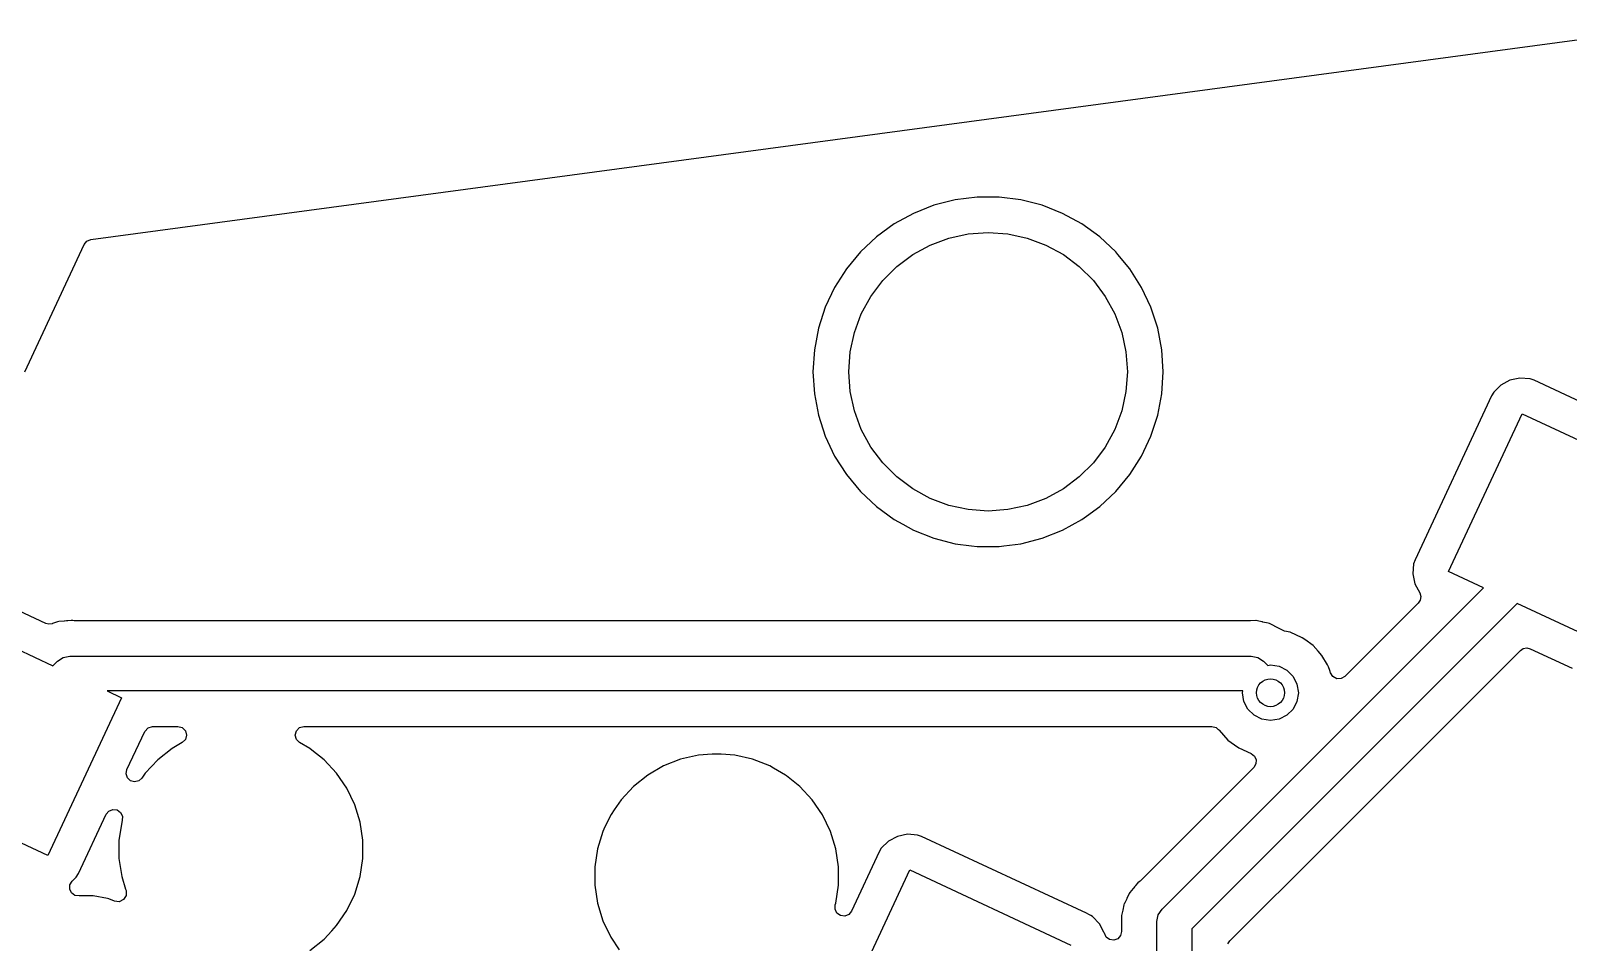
# Model space of a CAD drawing. Extents: x 15 to 269, y -160 to -43.
# Drawn here: x 38.07 to 60.14, y -56.45 to -43.36 of the extents above; entities that cross this region are included whole.
import ezdxf

# ---------------------------------------------------------------- set-up
doc = ezdxf.new("R2010")
doc.units = 0
doc.layers.add('BLACK', color=7, linetype='CONTINUOUS')

msp = doc.modelspace()

# ---------------------------------------------------------------- linework, layer by layer
at = {"layer": 'BLACK', "linetype": 'CONTINUOUS'}
for p, q in [((38.9375, -46.3614), (61.25, -43.3632)), ((51.0393, -45.8696), (50.7458, -45.9858)), ((51.345, -45.7911), (51.0393, -45.8696)), ((51.6582, -45.7515), (51.345, -45.7911)), ((51.9738, -45.7515), (51.6582, -45.7515)), ((51.6582, -45.7515), (51.6582, -45.7515)), ((52.287, -45.7911), (51.9738, -45.7515)), ((51.9738, -45.7515), (51.9738, -45.7515)), ((52.5927, -45.8696), (52.287, -45.7911)), ((52.8862, -45.9858), (52.5927, -45.8696)), ((50.7458, -45.9858), (50.4692, -46.1378)), ((53.1628, -46.1378), (52.8862, -45.9858)), ((50.2139, -46.3233), (49.9838, -46.5394)), ((50.4692, -46.1378), (50.2139, -46.3233)), ((50.9852, -46.4407), (51.2525, -46.341)), ((51.2525, -46.341), (51.5314, -46.2804)), ((51.5314, -46.2804), (51.816, -46.26)), ((51.816, -46.26), (52.1006, -46.2804)), ((52.1006, -46.2804), (52.3795, -46.341)), ((52.3795, -46.341), (52.6468, -46.4407)), ((53.4181, -46.3233), (53.1628, -46.1378)), ((53.6482, -46.5394), (53.4181, -46.3233)), ((37.9893, -48.26), (38.8417, -46.4319)), ((38.8417, -46.4319), (38.8806, -46.3844)), ((38.8806, -46.3844), (38.9375, -46.3614)), ((49.9838, -46.5394), (49.7826, -46.7826)), ((50.7347, -46.5775), (50.9852, -46.4407)), ((52.6468, -46.4407), (52.8973, -46.5775)), ((53.6796, -46.5773), (53.6482, -46.5394)), ((49.7826, -46.7826), (49.6134, -47.0491)), ((50.3045, -46.9503), (50.5063, -46.7485)), ((50.5063, -46.7485), (50.7347, -46.5775)), ((52.8973, -46.5775), (53.1257, -46.7485)), ((53.1257, -46.7485), (53.3275, -46.9503)), ((53.8494, -46.7826), (53.6796, -46.5773)), ((54.0186, -47.0491), (53.8494, -46.7826)), ((50.1335, -47.1787), (50.3045, -46.9503)), ((53.3275, -46.9503), (53.4985, -47.1787)), ((49.6134, -47.0491), (49.479, -47.3347)), ((49.9967, -47.4292), (50.1335, -47.1787)), ((53.4985, -47.1787), (53.6353, -47.4292)), ((54.153, -47.3347), (54.0186, -47.0491)), ((49.479, -47.3347), (49.3815, -47.6349)), ((49.897, -47.6965), (49.9967, -47.4292)), ((53.6353, -47.4292), (53.735, -47.6965)), ((54.2505, -47.6349), (54.153, -47.3347)), ((49.3815, -47.6349), (49.3224, -47.945)), ((54.3096, -47.945), (54.2505, -47.6349)), ((49.8364, -47.9754), (49.897, -47.6965)), ((53.735, -47.6965), (53.7956, -47.9754)), ((49.3224, -47.945), (49.3025, -48.26)), ((49.816, -48.26), (49.8364, -47.9754)), ((53.7956, -47.9754), (53.816, -48.26)), ((54.3295, -48.26), (54.3096, -47.945)), ((49.3025, -48.26), (49.3224, -48.575)), ((49.8364, -48.5446), (49.816, -48.26)), ((53.816, -48.26), (53.7956, -48.5446)), ((54.3096, -48.575), (54.3295, -48.26)), ((49.897, -48.8235), (49.8364, -48.5446)), ((53.7956, -48.5446), (53.735, -48.8235)), ((59.0739, -48.5533), (59.0424, -48.6054)), ((59.1781, -48.4507), (59.0739, -48.5533)), ((59.307, -48.3816), (59.1781, -48.4507)), ((59.4501, -48.3517), (59.307, -48.3816)), ((59.5959, -48.3633), (59.4501, -48.3517)), ((59.6535, -48.383), (59.5959, -48.3633)), ((62.0528, -49.5018), (59.6535, -48.383)), ((49.3224, -48.575), (49.3815, -48.8851)), ((54.2505, -48.8851), (54.3096, -48.575)), ((59.0424, -48.6054), (57.9447, -50.9593)), ((49.3815, -48.8851), (49.479, -49.1853)), ((49.9967, -49.0908), (49.897, -48.8235)), ((53.735, -48.8235), (53.6353, -49.0908)), ((54.153, -49.1853), (54.2505, -48.8851)), ((58.4262, -51.1302), (59.4827, -48.8644)), ((59.4827, -48.8644), (61.7938, -49.9421)), ((49.479, -49.1853), (49.6134, -49.4709)), ((50.1335, -49.3413), (49.9967, -49.0908)), ((53.6353, -49.0908), (53.4985, -49.3413)), ((54.0186, -49.4709), (54.153, -49.1853)), ((50.3045, -49.5697), (50.1335, -49.3413)), ((53.4985, -49.3413), (53.3275, -49.5697)), ((49.6134, -49.4709), (49.7826, -49.7374)), ((50.5063, -49.7715), (50.3045, -49.5697)), ((53.3275, -49.5697), (53.1257, -49.7715)), ((53.8494, -49.7374), (54.0186, -49.4709)), ((49.7826, -49.7374), (49.9838, -49.9806)), ((50.7347, -49.9425), (50.5063, -49.7715)), ((53.1257, -49.7715), (52.8973, -49.9425)), ((53.6482, -49.9806), (53.8494, -49.7374)), ((49.9838, -49.9806), (50.2139, -50.1967)), ((50.9852, -50.0793), (50.7347, -49.9425)), ((51.2525, -50.179), (50.9852, -50.0793)), ((52.6468, -50.0793), (52.3795, -50.179)), ((52.8973, -49.9425), (52.6468, -50.0793)), ((53.4181, -50.1967), (53.6482, -49.9806)), ((53.6482, -49.9806), (53.6482, -49.9806)), ((53.6482, -49.9806), (53.6482, -49.9806)), ((50.2139, -50.1967), (50.4692, -50.3822)), ((51.5314, -50.2396), (51.2525, -50.179)), ((51.816, -50.26), (51.5314, -50.2396)), ((52.1006, -50.2396), (51.816, -50.26)), ((52.3795, -50.179), (52.1006, -50.2396)), ((53.23, -50.3334), (53.4181, -50.1967)), ((50.4692, -50.3822), (50.5938, -50.4507)), ((50.5938, -50.4507), (50.7458, -50.5342)), ((50.7458, -50.5342), (51.0393, -50.6504)), ((52.5927, -50.6504), (52.8862, -50.5342)), ((52.8862, -50.5342), (53.1628, -50.3822)), ((53.1628, -50.3822), (53.23, -50.3334)), ((51.0393, -50.6504), (51.345, -50.7289)), ((51.345, -50.7289), (51.5791, -50.7585)), ((51.5791, -50.7585), (51.6582, -50.7685)), ((51.9738, -50.7685), (52.0441, -50.7596)), ((52.0441, -50.7596), (52.287, -50.7289)), ((52.287, -50.7289), (52.5927, -50.6504)), ((51.6582, -50.7685), (51.6582, -50.7685)), ((51.6582, -50.7685), (51.9738, -50.7685)), ((51.9738, -50.7685), (51.9738, -50.7685)), ((57.9447, -50.9593), (57.925, -51.017)), ((57.925, -51.017), (57.9135, -51.1627)), ((57.9135, -51.1627), (57.9434, -51.3059)), ((58.9282, -51.3643), (58.4262, -51.1302)), ((38.2899, -51.8733), (37.2358, -51.3818)), ((54.3132, -55.9793), (58.9282, -51.3643)), ((57.9434, -51.3059), (58.013, -51.4358)), ((59.4105, -51.5892), (54.74, -56.2596)), ((57.9914, -51.582), (56.9385, -52.635)), ((58.0198, -51.538), (57.9914, -51.582)), ((58.013, -51.4358), (58.0274, -51.4861)), ((58.0274, -51.4861), (58.0198, -51.538)), ((60.7372, -52.2078), (59.4105, -51.5892)), ((37.065, -51.8632), (38.3917, -52.4819)), ((38.4578, -51.8509), (38.3855, -51.8772)), ((38.4773, -51.8466), (38.4578, -51.8509)), ((38.554, -51.8398), (38.4773, -51.8466)), ((38.5575, -51.8395), (38.554, -51.8398)), ((38.5887, -51.8358), (38.5575, -51.8395)), ((38.5943, -51.8358), (38.5887, -51.8358)), ((38.6051, -51.8354), (38.5943, -51.8358)), ((38.6551, -51.831), (38.6051, -51.8354)), ((38.6664, -51.8326), (38.6551, -51.831)), ((38.6551, -51.831), (38.6551, -51.831)), ((38.6792, -51.8345), (38.6664, -51.8326)), ((38.6971, -51.8358), (38.6792, -51.8345)), ((55.5814, -51.8358), (38.6971, -51.8358)), ((55.585, -51.8358), (55.5814, -51.8358)), ((55.6609, -51.8336), (55.585, -51.8358)), ((55.6621, -51.8335), (55.6609, -51.8336)), ((55.6818, -51.8356), (55.6621, -51.8335)), ((55.683, -51.8358), (55.6818, -51.8356)), ((55.7464, -51.8509), (55.683, -51.8358)), ((55.7567, -51.8533), (55.7464, -51.8509)), ((55.7603, -51.8541), (55.7567, -51.8533)), ((55.8357, -51.8697), (55.7603, -51.8541)), ((38.335, -51.8847), (38.2899, -51.8733)), ((38.3812, -51.8787), (38.335, -51.8847)), ((38.382, -51.8784), (38.3812, -51.8787)), ((38.3855, -51.8772), (38.382, -51.8784)), ((55.8545, -51.8762), (55.8357, -51.8697)), ((55.9233, -51.9107), (55.8545, -51.8762)), ((55.9265, -51.9123), (55.9233, -51.9107)), ((55.9963, -51.9449), (55.9265, -51.9123)), ((56.0131, -51.9556), (55.9963, -51.9449)), ((56.015, -51.9572), (56.0131, -51.9556)), ((56.069, -51.9835), (56.015, -51.9572)), ((56.1523, -52.0012), (56.069, -51.9835)), ((56.3268, -52.0789), (56.1523, -52.0012)), ((56.362, -52.1045), (56.3268, -52.0789)), ((56.3228, -55.3959), (59.4569, -52.2619)), ((56.4813, -52.1911), (56.362, -52.1045)), ((56.5532, -52.271), (56.4813, -52.1911)), ((56.609, -52.3331), (56.5532, -52.271)), ((59.4569, -52.2619), (59.4988, -52.2343)), ((59.4988, -52.2343), (59.5482, -52.2256)), ((59.5482, -52.2256), (59.597, -52.2372)), ((59.597, -52.2372), (60.2012, -52.519)), ((38.3917, -52.4819), (38.4561, -52.4176)), ((38.4561, -52.4176), (38.5372, -52.3634)), ((38.5372, -52.3634), (38.6329, -52.3443)), ((38.6329, -52.3443), (55.5943, -52.3443)), ((55.5943, -52.3443), (55.69, -52.3634)), ((55.69, -52.3634), (55.7711, -52.4176)), ((55.7711, -52.4176), (55.8299, -52.4763)), ((55.8299, -52.4763), (55.87, -52.47)), ((55.87, -52.47), (55.9936, -52.4896)), ((55.9936, -52.4896), (56.1051, -52.5464)), ((56.6863, -52.4668), (56.609, -52.3331)), ((56.7045, -52.4984), (56.6863, -52.4668)), ((56.722, -52.5523), (56.7045, -52.4984)), ((56.1051, -52.5464), (56.1936, -52.6349)), ((56.1936, -52.6349), (56.2504, -52.7464)), ((56.2504, -52.7464), (56.27, -52.87)), ((56.7328, -52.5856), (56.722, -52.5523)), ((56.7666, -52.6383), (56.7328, -52.5856)), ((56.8218, -52.6678), (56.7666, -52.6383)), ((56.8844, -52.6666), (56.8218, -52.6678)), ((56.9385, -52.635), (56.8844, -52.6666)), ((39.3761, -52.9409), (38.3195, -55.2067)), ((55.4741, -52.8443), (39.169, -52.8443)), ((39.169, -52.8443), (39.3761, -52.9409)), ((55.47, -52.87), (55.4741, -52.8443)), ((55.4896, -52.9936), (55.47, -52.87)), ((56.27, -52.87), (56.2504, -52.9936)), ((55.5464, -53.1051), (55.4896, -52.9936)), ((55.6349, -53.1936), (55.5464, -53.1051)), ((56.1936, -53.1051), (56.1051, -53.1936)), ((56.2504, -52.9936), (56.1936, -53.1051)), ((39.7117, -53.4244), (39.7574, -53.3723)), ((39.7574, -53.3723), (39.824, -53.3528)), ((39.824, -53.3528), (40.1875, -53.3528)), ((40.1875, -53.3528), (40.2495, -53.3695)), ((40.2495, -53.3695), (40.2949, -53.4148)), ((41.8869, -53.4148), (41.9323, -53.3695)), ((41.9323, -53.3695), (41.9943, -53.3528)), ((41.9943, -53.3528), (55.0281, -53.3528)), ((55.0281, -53.3528), (55.0901, -53.3694)), ((55.0901, -53.3694), (55.12, -53.3993)), ((55.12, -53.3993), (55.1222, -53.3973)), ((55.1222, -53.3973), (55.131, -53.4069)), ((55.131, -53.4069), (55.131, -53.4069)), ((55.131, -53.4069), (55.2587, -53.5489)), ((55.7464, -53.2504), (55.6349, -53.1936)), ((55.87, -53.27), (55.7464, -53.2504)), ((55.9936, -53.2504), (55.87, -53.27)), ((56.1051, -53.1936), (55.9936, -53.2504)), ((39.4557, -53.9733), (39.7117, -53.4244)), ((40.2495, -53.5842), (40.102, -53.6694)), ((40.2949, -53.5388), (40.2495, -53.5842)), ((40.2949, -53.4148), (40.3115, -53.4768)), ((40.3115, -53.4768), (40.2949, -53.5388)), ((41.8703, -53.4768), (41.8869, -53.4148)), ((41.8869, -53.5388), (41.8703, -53.4768)), ((41.9323, -53.5842), (41.8869, -53.5388)), ((42.0798, -53.6694), (41.9323, -53.5842)), ((55.2587, -53.5489), (55.3513, -53.6161)), ((55.3513, -53.6161), (55.4132, -53.6611)), ((39.8969, -53.833), (39.7185, -54.0253)), ((40.102, -53.6694), (39.8969, -53.833)), ((42.1087, -53.6925), (42.0798, -53.6694)), ((42.2849, -53.833), (42.1087, -53.6925)), ((42.4633, -54.0253), (42.2849, -53.833)), ((42.2849, -53.833), (42.2849, -53.833)), ((42.2849, -53.833), (42.2849, -53.833)), ((47.402, -53.8239), (47.1578, -53.9198)), ((47.6578, -53.7656), (47.402, -53.8239)), ((47.8539, -53.7509), (47.6578, -53.7656)), ((47.9849, -53.7509), (47.8539, -53.7509)), ((47.8539, -53.7509), (47.8539, -53.7509)), ((48.181, -53.7656), (47.9849, -53.7509)), ((47.9849, -53.7509), (47.9849, -53.7509)), ((48.4368, -53.8239), (48.181, -53.7656)), ((48.681, -53.9198), (48.4368, -53.8239)), ((55.4132, -53.6611), (55.5937, -53.7415)), ((55.5937, -53.7415), (55.6407, -53.778)), ((55.6407, -53.778), (55.6652, -53.8322)), ((55.6652, -53.8322), (55.6617, -53.8915)), ((39.4443, -54.0332), (39.4557, -53.9733)), ((39.4628, -54.0913), (39.4443, -54.0332)), ((39.7185, -54.0253), (39.6705, -54.0956)), ((42.6111, -54.2421), (42.4633, -54.0253)), ((42.4633, -54.0253), (42.4633, -54.0253)), ((42.4633, -54.0253), (42.4633, -54.0253)), ((46.9305, -54.051), (46.7254, -54.2146)), ((47.1578, -53.9198), (46.9305, -54.051)), ((48.7344, -53.9506), (48.681, -53.9198)), ((48.681, -53.9198), (48.681, -53.9198)), ((48.681, -53.9198), (48.681, -53.9198)), ((48.9083, -54.051), (48.7344, -53.9506)), ((48.9225, -54.0623), (48.9083, -54.051)), ((49.1134, -54.2146), (48.9225, -54.0623)), ((55.631, -53.9424), (53.9991, -55.5743)), ((55.6617, -53.8915), (55.631, -53.9424)), ((39.5067, -54.1335), (39.4628, -54.0913)), ((39.5655, -54.1497), (39.5067, -54.1335)), ((39.6249, -54.136), (39.5655, -54.1497)), ((39.6705, -54.0956), (39.6249, -54.136)), ((42.725, -54.4784), (42.6111, -54.2421)), ((46.7254, -54.2146), (46.547, -54.4069)), ((49.2918, -54.4069), (49.1134, -54.2146)), ((49.1134, -54.2146), (49.1134, -54.2146)), ((49.1134, -54.2146), (49.1134, -54.2146)), ((42.8023, -54.7291), (42.725, -54.4784)), ((46.547, -54.4069), (46.449, -54.5506)), ((49.4396, -54.6237), (49.2918, -54.4069)), ((49.2918, -54.4069), (49.2918, -54.4069)), ((49.2918, -54.4069), (49.2918, -54.4069)), ((38.7598, -55.4657), (39.1562, -54.6155)), ((39.1562, -54.6155), (39.1952, -54.568)), ((39.1952, -54.568), (39.2522, -54.545)), ((39.2522, -54.545), (39.3132, -54.5522)), ((39.3132, -54.5522), (39.3633, -54.5878)), ((39.3795, -54.7291), (39.349, -54.9317)), ((39.3633, -54.5878), (39.3901, -54.6431)), ((39.3871, -54.7045), (39.3795, -54.7291)), ((39.3901, -54.6431), (39.3871, -54.7045)), ((42.8414, -54.9886), (42.8023, -54.7291)), ((46.3992, -54.6237), (46.3004, -54.8287)), ((46.4039, -54.6168), (46.3992, -54.6237)), ((46.449, -54.5506), (46.4039, -54.6168)), ((49.5535, -54.86), (49.4396, -54.6237)), ((39.349, -54.9317), (39.3404, -54.9886)), ((46.2853, -54.86), (46.208, -55.1108)), ((46.3004, -54.8287), (46.2853, -54.86)), ((49.6308, -55.1108), (49.5535, -54.86)), ((50.5151, -54.9317), (50.3862, -55.0008)), ((50.6582, -54.9018), (50.5151, -54.9317)), ((50.804, -54.9134), (50.6582, -54.9018)), ((50.8616, -54.9331), (50.804, -54.9134)), ((53.229, -56.037), (50.8616, -54.9331)), ((38.3195, -55.2067), (37.9422, -55.0307)), ((39.3404, -54.9886), (39.3404, -55.2509)), ((42.8414, -55.2509), (42.8414, -54.9886)), ((46.208, -55.1108), (46.1689, -55.3702)), ((49.6699, -55.3702), (49.6308, -55.1108)), ((50.2505, -55.1555), (49.8541, -56.0056)), ((50.282, -55.1033), (50.2505, -55.1555)), ((50.3862, -55.0008), (50.282, -55.1033)), ((39.3404, -55.2509), (39.3795, -55.5104)), ((42.8023, -55.5104), (42.8414, -55.2509)), ((46.1689, -55.3702), (46.1689, -55.6326)), ((49.6699, -55.6326), (49.6699, -55.3702)), ((38.6375, -55.6278), (38.6689, -55.5763)), ((38.6689, -55.5763), (38.7283, -55.5178)), ((38.7283, -55.5178), (38.7598, -55.4657)), ((39.3795, -55.5104), (39.4347, -55.6894)), ((42.725, -55.7611), (42.8023, -55.5104)), ((49.6342, -57.6802), (50.6908, -55.4145)), ((50.6908, -55.4145), (53.0019, -56.4921)), ((53.9659, -55.6006), (53.9337, -55.639)), ((53.9855, -55.5861), (53.9659, -55.6006)), ((53.9991, -55.5743), (53.9855, -55.5861)), ((55.6105, -56.1083), (56.3228, -55.3959)), ((38.6341, -55.6881), (38.6375, -55.6278)), ((38.6596, -55.7428), (38.6341, -55.6881)), ((38.708, -55.779), (38.6596, -55.7428)), ((38.7677, -55.7881), (38.708, -55.779)), ((38.814, -55.7837), (38.7677, -55.7881)), ((38.9716, -55.7837), (38.814, -55.7837)), ((39.1781, -55.8235), (38.9716, -55.7837)), ((38.9716, -55.7837), (38.9716, -55.7837)), ((39.1962, -55.8307), (39.1781, -55.8235)), ((39.1781, -55.8235), (39.1781, -55.8235)), ((39.1781, -55.8235), (39.1781, -55.8235)), ((39.2769, -55.863), (39.1962, -55.8307)), ((39.4427, -55.7802), (39.407, -55.8391)), ((39.4347, -55.6894), (39.4415, -55.7113)), ((39.4415, -55.7113), (39.4427, -55.7802)), ((42.6111, -55.9975), (42.725, -55.7611)), ((46.1689, -55.6326), (46.208, -55.892)), ((49.6308, -55.892), (49.6699, -55.6326)), ((53.8064, -55.8271), (53.7724, -55.8949)), ((53.808, -55.8239), (53.8064, -55.8271)), ((53.8405, -55.7541), (53.808, -55.8239)), ((53.8512, -55.7373), (53.8405, -55.7541)), ((53.9007, -55.6784), (53.8512, -55.7373)), ((53.903, -55.6756), (53.9007, -55.6784)), ((53.9224, -55.651), (53.903, -55.6756)), ((53.9264, -55.647), (53.9224, -55.651)), ((53.9337, -55.639), (53.9264, -55.647)), ((39.3454, -55.8698), (39.2769, -55.863)), ((39.407, -55.8391), (39.3454, -55.8698)), ((42.4633, -56.2142), (42.6111, -55.9975)), ((46.208, -55.892), (46.2853, -56.1427)), ((49.6202, -55.978), (49.6232, -55.9167)), ((49.647, -56.0333), (49.6202, -55.978)), ((49.6232, -55.9167), (49.6308, -55.892)), ((49.6971, -56.0689), (49.647, -56.0333)), ((49.8151, -56.0531), (49.7581, -56.0761)), ((49.8541, -56.0056), (49.8151, -56.0531)), ((53.2609, -56.0518), (53.229, -56.037)), ((53.2891, -56.0689), (53.2609, -56.0518)), ((53.749, -55.9937), (53.7312, -56.0686)), ((53.7498, -55.9902), (53.749, -55.9937)), ((53.7653, -55.9147), (53.7498, -55.9902)), ((53.7719, -55.896), (53.7653, -55.9147)), ((53.7724, -55.8949), (53.7719, -55.896)), ((54.259, -56.0604), (54.3132, -55.9793)), ((54.3132, -55.9793), (54.3132, -55.9793)), ((42.3957, -56.2872), (42.4633, -56.2142)), ((42.4633, -56.2142), (42.4633, -56.2142)), ((42.4633, -56.2142), (42.4633, -56.2142)), ((46.2853, -56.1427), (46.3992, -56.3791)), ((49.7581, -56.0761), (49.6971, -56.0689)), ((53.313, -56.0833), (53.2891, -56.0689)), ((53.4156, -56.1875), (53.313, -56.0833)), ((53.4846, -56.3164), (53.4156, -56.1875)), ((53.7312, -56.0686), (53.7292, -56.0884)), ((53.7292, -56.0884), (53.7314, -56.1654)), ((53.7314, -56.1654), (53.7315, -56.169)), ((53.7315, -56.169), (53.7315, -56.2982)), ((54.24, -56.1561), (54.259, -56.0604)), ((54.24, -64.1913), (54.24, -56.1561)), ((54.74, -56.2596), (54.74, -64.1913)), ((55.2848, -56.434), (55.6105, -56.1083)), ((42.0798, -56.5702), (42.2849, -56.4066)), ((42.2849, -56.4066), (42.3957, -56.2872)), ((46.3992, -56.3791), (46.5224, -56.5598)), ((53.4861, -56.3236), (53.4846, -56.3164)), ((53.5123, -56.3777), (53.4861, -56.3236)), ((53.5608, -56.4131), (53.5123, -56.3777)), ((53.6203, -56.4216), (53.5608, -56.4131)), ((53.6767, -56.4011), (53.6203, -56.4216)), ((53.717, -56.3565), (53.6767, -56.4011)), ((53.7315, -56.2982), (53.717, -56.3565)), ((55.2579, -56.4742), (55.2848, -56.434))]:
    msp.add_line(p, q, dxfattribs=at)
at = {"layer": 'BLACK'}
msp.add_circle((55.87, -52.87), 0.2, dxfattribs=at)

doc.saveas('drawing.dxf')
